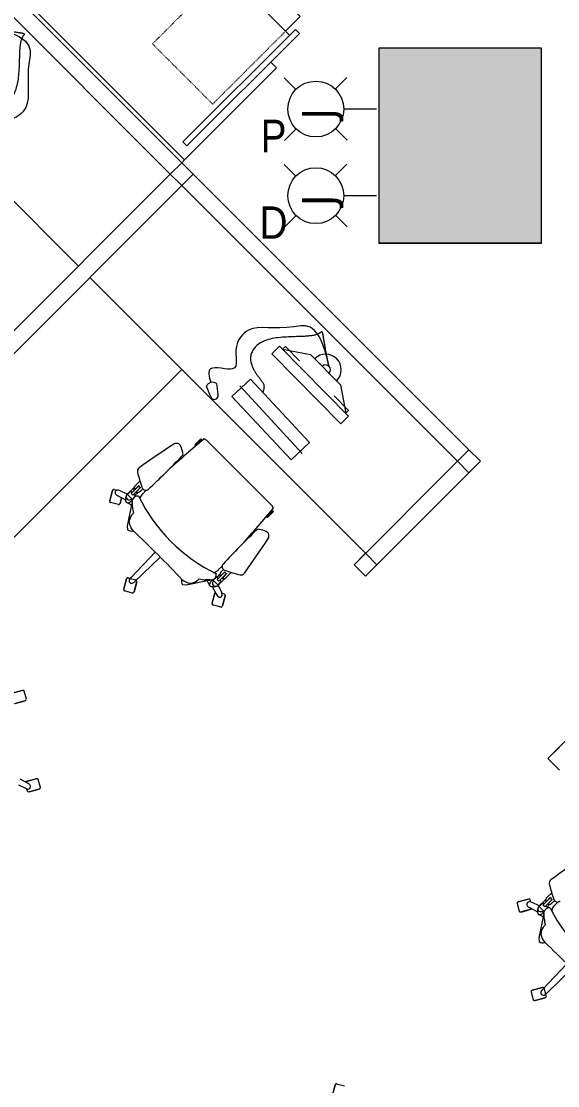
# Model space of a CAD drawing. Header units: inches. Extents: x 1 to 4574, y -953 to 1388.
# Drawn here: x 1971.2 to 2070.3, y 511.2 to 707.8 of the extents above; entities that cross this region are included whole.
import ezdxf

# ---------------------------------------------------------------- set-up
doc = ezdxf.new("R2010")
doc.units = ezdxf.units.IN
doc.header["$MEASUREMENT"] = 0
doc.linetypes.add('Dash', pattern=[0.25, 0.125, -0.125])
for name, color, linetype, lineweight in [('3rd Floor Revit Background_dwg', 8, 'Continuous', 9), ('A-ANNO-NOTE', 131, 'Continuous', 20), ('AWAEX', 7, 'Continuous', 9), ('E-ELEC-FIXT-IDEN', 2, 'Continuous', 9), ('I-FURN', 30, 'Continuous', 9), ('I-FURN-HDLN', 30, 'Continuous', 9)]:
    doc.layers.add(name, color=color, linetype=linetype, lineweight=lineweight)
doc.styles.add('Arial_3', font='arial.ttf', dxfattribs={"width": 0.85, "height": 6})
doc.styles.add('Tahoma', font='tahoma.ttf', dxfattribs={"height": 6})

# ---------------------------------------------------------------- blocks, each defined once
blk = doc.blocks.new('6FT_BENCHES - 6FT_BENCHES-1760081-3rd Floor New Construction - Tel_Data_Elec Plan')
at = {"layer": 'I-FURN'}
for p, q in [((-15.74, 41.77), (-14.99, 41.77)), ((-15.74, -30.23), (-15.74, 41.77)), ((-14.99, 41.77), (14.99, 41.77)), ((-14.99, 41.77), (-14.99, -30.23)), ((14.99, 41.77), (14.99, -27.67)), ((18.24, 23.02), (18.24, 23.77)), ((19.27, 24.8), (26.8, 24.8)), ((27.86, 23.74), (27.86, 23.02)), ((13.77, 23.02), (18.24, 23.02)), ((13.77, 1.52), (13.77, 23.02)), ((26.59, 21.75), (19.52, 21.75)), ((27.86, 23.02), (33.47, 23.02)), ((33.62, 22.77), (31.84, 22.77)), ((34.47, 22.02), (34.47, 2.52)), ((34.62, 21.77), (34.62, 2.77)), ((29.84, 20.77), (29.84, 3.77)), ((19.52, 2.79), (26.63, 2.79)), ((18.24, 1.52), (13.77, 1.52)), ((18.24, 0.77), (18.24, 1.52)), ((27.9, 1.52), (27.9, 0.8)), ((33.47, 1.52), (27.9, 1.52)), ((33.62, 1.77), (31.84, 1.77)), ((26.85, -0.26), (19.27, -0.26)), ((14.99, -10.89), (18.82, -10.89)), ((18.82, -10.89), (18.82, -26.62)), ((18.82, -26.62), (18.82, -10.89)), ((18.82, -26.62), (14.99, -26.62)), ((-12.88, -27.67), (16.49, -27.67)), ((-12.88, -28.73), (-12.88, -27.67)), ((16.49, -28.73), (-12.88, -28.73)), ((9, -28.73), (9, -30.23)), ((16.49, -27.67), (16.49, -28.73)), ((-14.99, -30.23), (-15.74, -30.23)), ((9, -30.23), (-14.99, -30.23))]:
    blk.add_line(p, q, dxfattribs=at)
for centre, radius, start, end in [((19.27, 23.77), 1.03, 90, 180), ((26.8, 23.74), 1.06, 360, 90), ((19.52, 23.02), 1.27, 180, 270), ((26.59, 23.02), 1.27, 270, 0), ((31.84, 20.77), 2, 90, 180), ((33.47, 22.02), 1, 0, 90), ((33.62, 21.77), 1, 0, 90), ((19.52, 1.52), 1.27, 90, 180), ((26.63, 1.52), 1.27, 0, 90), ((31.84, 3.77), 2, 180, 270), ((33.47, 2.52), 1, 270, 0), ((33.62, 2.77), 1, 270, 0), ((19.27, 0.77), 1.03, 180, 270), ((26.85, 0.8), 1.06, 270, 360)]:
    blk.add_arc(centre, radius, start, end, dxfattribs=at)
at = {"layer": 'I-FURN-HDLN', "linetype": 'Dash'}
for p, q in [((-4.05, -10.89), (14.99, -10.89)), ((-4.05, -26.62), (-4.05, -10.89)), ((14.99, -26.62), (-4.05, -26.62))]:
    blk.add_line(p, q, dxfattribs=at)
blk = doc.blocks.new('Workstation - 6x6 - Workstation - 6x6-1564309-3rd Floor New Construction - Tel_Data_Elec Plan')
at = {"layer": 'I-FURN'}
for p, q in [((46.69, 61.83), (45.63, 59.99)), ((46.61, 61.77), (45.65, 60.09)), ((46.65, 61.75), (46.61, 61.77)), ((48.26, 61.16), (46.97, 61.9)), ((47.27, 59.05), (48.33, 60.88)), ((47.35, 59.11), (48.32, 60.78)), ((48.32, 60.78), (48.28, 60.8)), ((-60.64, 49.33), (-61.7, 51.17)), ((-61.63, 51.44), (-60.34, 52.19)), ((60.07, 52.11), (59.01, 50.28)), ((59.98, 52.05), (59.02, 50.38)), ((60.02, 52.03), (59.98, 52.05)), ((61.63, 51.44), (60.34, 52.19)), ((60.64, 49.33), (61.7, 51.17)), ((-61.69, 51.07), (-61.65, 51.09)), ((-60.72, 49.4), (-61.69, 51.07)), ((57.8, 49.87), (59.46, 50.37)), ((58.42, 48.91), (59.78, 49.38)), ((59.02, 50.38), (59.05, 50.36)), ((60, 49.48), (60.37, 49.26)), ((60.69, 49.41), (60.72, 49.4)), ((60.72, 49.4), (61.69, 51.07)), ((61.69, 51.07), (61.65, 51.09))]:
    blk.add_line(p, q, dxfattribs=at)
for centre, radius, start, end in [((46.87, 61.73), 0.2, 59.8643, 150), ((48.16, 60.98), 0.2, 330, 60), ((-61.53, 51.27), 0.2, 119.832, 210), ((60.24, 52.01), 0.2, 60, 150), ((61.53, 51.27), 0.2, 330, 60.168), ((59.18, 50.18), 0.2, 150.1295, 164.8673), ((59.9, 48.91), 1.53, 92.498, 106.7927), ((59.27, 50.82), 1.53, 289.2073, 303.5876), ((59.86, 49.85), 0.583, 62.1792, 92.5752), ((59.8, 50.03), 0.583, 303.6493, 333.9089), ((59.92, 49.97), 0.445, 333.9362, 62.1792), ((60.47, 49.43), 0.2, 240.112, 330)]:
    blk.add_arc(centre, radius, start, end, dxfattribs=at)
blk = doc.blocks.new('Workstation - 6x6 - Workstation - 6x6-1549611-3rd Floor New Construction - Tel_Data_Elec Plan')
at = {"layer": 'I-FURN'}
for p, q in [((-73.5, 1.5), (-1.5, 1.5)), ((-1.5, 1.5), (-1.5, -1.5)), ((1.5, 1.5), (-1.5, 1.5)), ((-1.5, 1.5), (1.5, 1.5)), ((-1.5, -1.5), (-1.5, 1.5)), ((1.5, -1.5), (1.5, 1.5)), ((1.5, 1.5), (1.5, -1.5)), ((73.5, 1.5), (1.5, 1.5)), ((73.5, 1.5), (76.5, 1.5)), ((73.5, -1.5), (73.5, 1.5)), ((76.5, 1.5), (76.5, -1.5)), ((-76.5, -28.5), (-76.5, -1.5)), ((-1.5, -1.5), (-73.5, -1.5)), ((-1.5, -1.5), (1.5, -1.5)), ((-1.5, -73.5), (-1.5, -1.5)), ((-1.5, -1.5), (-1.5, -73.5)), ((1.5, -1.5), (-1.5, -1.5)), ((1.5, -1.5), (1.5, -73.5)), ((1.5, -1.5), (73.5, -1.5)), ((1.5, -73.5), (1.5, -1.5)), ((76.5, -1.5), (73.5, -1.5)), ((73.5, -1.5), (73.5, -28.5)), ((76.5, -28.5), (76.5, -1.5)), ((36.03, -9.71), (40.4, -6.73)), ((40.4, -6.73), (48.28, -6.77)), ((48.28, -6.77), (52.61, -9.79)), ((35.25, -11.7), (35.26, -9.7)), ((35.26, -9.7), (53.39, -9.8)), ((36.04, -8.98), (36.03, -9.71)), ((39.77, -9), (36.04, -8.98)), ((52.62, -9.07), (48.89, -9.05)), ((52.61, -9.79), (52.62, -9.07)), ((53.39, -9.8), (53.38, -11.8)), ((53.38, -11.8), (35.25, -11.7)), ((35.74, -17.8), (35.58, -22.46)), ((51.74, -18.36), (35.74, -17.8)), ((51.58, -23.01), (51.74, -18.36)), ((52.22, -20.74), (35.26, -20.05)), ((31.89, -22.83), (33.46, -24.02)), ((35.58, -22.46), (51.58, -23.01)), ((-76.5, -25.5), (-76.5, -28.5)), ((-73.5, -25.5), (-1.5, -25.5)), ((73.5, -25.5), (1.5, -25.5)), ((25.5, -25.5), (25.5, -73.5)), ((32.76, -25.23), (30.95, -24.45)), ((73.5, -25.5), (76.5, -25.5)), ((73.5, -28.5), (73.5, -25.5)), ((76.5, -25.5), (76.5, -28.5)), ((-76.5, -28.5), (-73.5, -28.5)), ((-73.5, -28.5), (-76.5, -28.5)), ((76.5, -28.5), (73.5, -28.5)), ((73.5, -28.5), (76.5, -28.5)), ((37.05, -32.08), (37.05, -33.66)), ((37.2, -32.08), (37.05, -32.08)), ((37.2, -33.66), (37.2, -32.08)), ((37.48, -31.63), (37.21, -35.41)), ((37.94, -31.5), (37.48, -31.63)), ((55.16, -31.5), (37.94, -31.5)), ((55.62, -31.63), (55.16, -31.5)), ((55.89, -35.41), (55.62, -31.63)), ((55.89, -33.66), (55.89, -32.08)), ((55.89, -32.08), (56.05, -32.08)), ((56.05, -32.08), (56.05, -33.66)), ((37.05, -33.66), (37.2, -33.66)), ((56.05, -33.66), (55.89, -33.66)), ((-58.49, -46.69), (-58.48, -45.54)), ((-58.4, -47.17), (-58.42, -48.98)), ((-58.05, -47.53), (-58.05, -46.27)), ((-58.01, -48.29), (-58.01, -46.32)), ((-57.56, -46.36), (-57.56, -48.29)), ((-57.52, -47.56), (-57.54, -46.32)), ((-57.1, -46.69), (-57.11, -46.18)), ((-57.11, -47.03), (-57.1, -46.69)), ((-56.47, -46.92), (-56.48, -45.93)), ((34.61, -46.69), (34.62, -45.54)), ((34.7, -47.17), (34.67, -48.98)), ((35.04, -47.53), (35.05, -46.27)), ((35.08, -48.29), (35.08, -46.32)), ((35.54, -46.36), (35.54, -48.29)), ((35.57, -47.56), (35.55, -46.32)), ((35.98, -47.03), (36, -46.69)), ((36, -46.69), (35.99, -46.18)), ((36.63, -46.92), (36.62, -45.93)), ((56.47, -46.92), (56.48, -45.93)), ((57.1, -46.69), (57.11, -46.18)), ((57.11, -47.03), (57.1, -46.69)), ((57.52, -47.56), (57.54, -46.32)), ((57.56, -46.36), (57.56, -48.29)), ((58.01, -48.29), (58.01, -46.32)), ((58.05, -47.53), (58.05, -46.27)), ((58.4, -47.17), (58.42, -48.98)), ((58.49, -46.69), (58.48, -45.54)), ((-58.42, -48.91), (-59.78, -49.38)), ((-58.35, -48.03), (-58.01, -48.02)), ((-58.34, -48.95), (-58.35, -48.03)), ((-57.05, -48.95), (-58.34, -48.95)), ((-57.56, -48.29), (-58.01, -48.29)), ((-57.56, -48.02), (-57.02, -48.01)), ((-57.22, -47.26), (-57.23, -48.01)), ((34.68, -48.91), (33.32, -49.38)), ((34.74, -48.03), (35.08, -48.02)), ((34.76, -48.95), (34.74, -48.03)), ((36.05, -48.95), (34.76, -48.95)), ((35.54, -48.29), (35.08, -48.29)), ((35.54, -48.02), (36.08, -48.01)), ((35.87, -47.26), (35.86, -48.01)), ((57.56, -48.02), (57.02, -48.01)), ((57.05, -48.95), (58.34, -48.95)), ((57.22, -47.26), (57.23, -48.01)), ((57.56, -48.29), (58.01, -48.29)), ((58.35, -48.03), (58.01, -48.02)), ((58.34, -48.95), (58.35, -48.03)), ((58.42, -48.91), (59.78, -49.38)), ((-60.64, -49.33), (-61.7, -51.17)), ((-60.72, -49.4), (-61.69, -51.07)), ((-61.69, -51.07), (-61.65, -51.09)), ((-60.69, -49.41), (-60.72, -49.4)), ((-60, -49.48), (-60.37, -49.26)), ((-60.07, -52.11), (-59.01, -50.28)), ((-59.98, -52.05), (-59.02, -50.38)), ((-57.8, -49.87), (-59.46, -50.37)), ((-59.02, -50.38), (-59.05, -50.36)), ((-57.65, -50.03), (-58.25, -49.41)), ((-56.45, -49.78), (-57.36, -50.07)), ((-56.83, -49.19), (-56.81, -49.23)), ((-56.81, -49.23), (-54.26, -53.12)), ((33.32, -52.11), (32.26, -50.28)), ((32.28, -50.38), (32.31, -50.36)), ((33.24, -52.05), (32.28, -50.38)), ((32.34, -50), (32.8, -49.74)), ((35.3, -49.87), (33.64, -50.37)), ((34.37, -50.15), (34.96, -51.17)), ((34.41, -50.14), (34.94, -51.07)), ((35.45, -50.03), (34.84, -49.41)), ((34.94, -51.07), (34.91, -51.09)), ((36.64, -49.78), (35.73, -50.07)), ((36.27, -49.19), (36.29, -49.23)), ((36.29, -49.23), (38.84, -53.12)), ((56.81, -49.23), (54.26, -53.12)), ((56.45, -49.78), (57.36, -50.07)), ((56.83, -49.19), (56.81, -49.23)), ((57.65, -50.03), (58.25, -49.41)), ((57.8, -49.87), (59.46, -50.37)), ((60.07, -52.11), (59.01, -50.28)), ((59.02, -50.38), (59.05, -50.36)), ((59.98, -52.05), (59.02, -50.38)), ((60, -49.48), (60.37, -49.26)), ((60.64, -49.33), (61.7, -51.17)), ((60.69, -49.41), (60.72, -49.4)), ((60.72, -49.4), (61.69, -51.07)), ((61.69, -51.07), (61.65, -51.09)), ((-61.63, -51.44), (-60.34, -52.19)), ((-60.02, -52.03), (-59.98, -52.05)), ((-47.21, -52.83), (-47.07, -59.37)), ((-45.89, -52.83), (-46.03, -59.37)), ((33.27, -52.03), (33.24, -52.05)), ((34.88, -51.44), (33.59, -52.19)), ((45.89, -52.83), (46.03, -59.37)), ((47.21, -52.83), (47.07, -59.37)), ((60.02, -52.03), (59.98, -52.05)), ((61.63, -51.44), (60.34, -52.19)), ((-54.26, -53.12), (-53.74, -53.53)), ((38.84, -53.12), (39.36, -53.53)), ((54.26, -53.12), (53.74, -53.53)), ((-46.04, -59.53), (-47, -58.97)), ((46.04, -59.53), (47, -58.97)), ((-47.27, -59.05), (-48.33, -60.88)), ((-47.35, -59.11), (-48.32, -60.78)), ((-48.32, -60.78), (-48.28, -60.8)), ((-47.32, -59.13), (-47.35, -59.11)), ((-46.69, -61.83), (-45.63, -59.99)), ((-46.61, -61.77), (-45.65, -60.09)), ((-45.71, -59.72), (-46.04, -59.53)), ((-45.65, -60.09), (-45.68, -60.07)), ((46.69, -61.83), (45.63, -59.99)), ((45.65, -60.09), (45.68, -60.07)), ((46.61, -61.77), (45.65, -60.09)), ((45.71, -59.72), (46.04, -59.53)), ((47.27, -59.05), (48.33, -60.88)), ((47.32, -59.13), (47.35, -59.11)), ((47.35, -59.11), (48.32, -60.78)), ((48.32, -60.78), (48.28, -60.8)), ((-48.26, -61.16), (-46.97, -61.9)), ((-46.65, -61.75), (-46.61, -61.77)), ((46.65, -61.75), (46.61, -61.77)), ((48.26, -61.16), (46.97, -61.9))]:
    blk.add_line(p, q, dxfattribs=at)
for centre, radius, start, end in [((44.34, -6.75), 2.88, 359.7002, 179.7002), ((44.34, -6.75), 0.885, 359.7002, 179.7002), ((32.02, -23.99), 1.17, 96.4899, 203.1791), ((33.17, -24.66), 0.703, 233.6377, 66.0314), ((37.77, -31.9), 0.589, 197.5488, 234.8938), ((37.77, -33.83), 0.589, 134.4881, 162.4512), ((55.33, -31.9), 0.589, 305.1062, 342.4512), ((55.33, -33.83), 0.589, 17.5488, 45.5119), ((113.54, -72.48), 176.17, 168.1379, 170.6784), ((206.63, -72.48), 176.17, 168.1407, 170.6784), ((35.07, -36.45), 0.859, 67.1573, 168.4211), ((31.47, -45.01), 10.15, 60.0767, 67.2087), ((36.23, -36.75), 0.615, 1.1809, 60.0767), ((-118.7, -39.95), 155.58, 357.9527, 1.1809), ((302.29, -57.38), 265.99, 175.2633, 176.2298), ((-209.19, -57.38), 265.99, 3.7702, 4.7367), ((211.8, -39.95), 155.58, 178.8191, 182.0473), ((56.87, -36.75), 0.615, 119.9233, 178.8191), ((61.62, -45.01), 10.15, 112.7913, 119.9233), ((58.03, -36.45), 0.859, 12.1424, 112.8427), ((-113.54, -72.48), 176.17, 9.3216, 11.8621), ((-59.56, -44.06), 0.749, 170.9769, 238.4268), ((-45.25, -20.67), 28.17, 238.5433, 244.6019), ((33.53, -44.06), 0.749, 170.9769, 238.6662), ((47.84, -20.67), 28.17, 238.5497, 244.6019), ((45.25, -20.67), 28.17, 295.3981, 301.4567), ((59.56, -44.06), 0.749, 301.5732, 9.0231), ((-57.61, -46.77), 0.887, 175.1633, 239.8143), ((-57.75, -45.83), 0.533, 236.2491, 293.0328), ((-57.75, -45.9), 0.5, 238.5326, 292.9427), ((-58.04, -46.73), 0.971, 302.0505, 342.3775), ((-57.03, -45.48), 0.711, 244.5158, 357.9527), ((-54.64, -46.83), 1.84, 182.7113, 213.401), ((35.49, -46.77), 0.887, 175.1633, 239.8143), ((35.34, -45.83), 0.533, 236.2491, 293.0328), ((35.34, -45.9), 0.5, 238.5326, 292.9427), ((35.06, -46.73), 0.971, 302.0505, 342.3775), ((36.07, -45.48), 0.711, 244.5158, 357.9527), ((38.46, -46.83), 1.84, 182.7113, 213.401), ((54.64, -46.83), 1.84, 326.599, 357.2887), ((57.03, -45.48), 0.711, 182.0473, 295.4842), ((58.04, -46.73), 0.971, 197.6225, 237.9495), ((57.75, -45.83), 0.533, 246.9672, 303.7509), ((57.75, -45.9), 0.5, 247.0573, 301.4674), ((57.61, -46.77), 0.887, 300.1857, 4.8367), ((-57.83, -48.99), 0.593, 179.0883, 275.9781), ((-57.9, -48.94), 0.657, 282.0358, 358.6793), ((-56.1, -48.52), 1.04, 126.1361, 211.8602), ((-58.24, -49.29), 1.25, 349.0811, 13.6231), ((-60.32, -53.76), 5.75, 42.5052, 54.6291), ((-46.55, -17.95), 31.42, 251.1164, 288.8836), ((35.27, -48.99), 0.593, 179.0883, 275.9781), ((35.19, -48.94), 0.657, 282.0358, 358.6793), ((37, -48.52), 1.04, 126.1361, 211.8602), ((34.85, -49.29), 1.25, 349.0811, 13.6231), ((32.78, -53.76), 5.75, 42.5052, 54.6291), ((46.55, -17.95), 31.42, 251.1164, 288.8836), ((60.32, -53.76), 5.75, 125.3709, 137.4948), ((56.1, -48.52), 1.04, 328.1398, 53.8639), ((58.24, -49.29), 1.25, 166.3769, 190.9189), ((57.9, -48.94), 0.657, 181.3207, 257.9642), ((57.83, -48.99), 0.593, 264.0219, 0.9117), ((-60.47, -49.43), 0.2, 60.112, 150), ((-59.92, -49.97), 0.445, 153.9362, 242.1792), ((-59.8, -50.03), 0.583, 123.6493, 153.9089), ((-59.86, -49.85), 0.583, 242.1792, 272.5752), ((-59.27, -50.82), 1.53, 109.2073, 123.5876), ((-59.9, -48.91), 1.53, 272.498, 286.7927), ((-59.18, -50.18), 0.2, 330.1295, 344.8673), ((-57.46, -49.76), 0.323, 235.5284, 330.3379), ((-57.92, -49.37), 0.922, 323.5318, 350.3393), ((-52.29, -45.83), 5.54, 226.82, 238.9813), ((-70.37, -51.52), 15.26, 1.4313, 3.5527), ((32.44, -50.18), 0.2, 120, 210.2094), ((33.18, -49.97), 0.445, 153.9362, 242.1792), ((33.3, -50.03), 0.583, 123.4497, 153.9089), ((33.24, -49.85), 0.583, 242.1792, 272.5752), ((33.82, -50.82), 1.53, 109.2073, 123.5114), ((33.2, -48.91), 1.53, 272.498, 286.7927), ((35.63, -49.76), 0.323, 235.5284, 330.3379), ((35.17, -49.37), 0.922, 323.5318, 350.3393), ((40.81, -45.83), 5.54, 226.82, 238.9813), ((22.73, -51.52), 15.26, 1.4313, 3.5527), ((70.37, -51.52), 15.26, 176.4473, 178.5687), ((52.29, -45.83), 5.54, 301.0187, 313.18), ((57.92, -49.37), 0.922, 189.6607, 216.4682), ((57.46, -49.76), 0.323, 209.6621, 304.4716), ((59.18, -50.18), 0.2, 195.1327, 209.8705), ((59.9, -48.91), 1.53, 253.2073, 267.502), ((59.27, -50.82), 1.53, 56.4124, 70.7927), ((59.86, -49.85), 0.583, 267.4248, 297.8208), ((59.8, -50.03), 0.583, 26.0911, 56.3507), ((59.92, -49.97), 0.445, 297.8208, 26.0638), ((60.47, -49.43), 0.2, 30, 119.888), ((-61.53, -51.27), 0.2, 150, 240.168), ((-60.24, -52.01), 0.2, 240, 330), ((-52.87, -50.72), 2.29, 190.6082, 225.4023), ((-52.74, -50.06), 2.87, 232.9914, 264.295), ((-53.9, -52.43), 1.12, 277.9248, 334.3781), ((-46.55, -297.94), 245.12, 88.4848, 91.5152), ((33.49, -52.01), 0.2, 210, 300), ((34.79, -51.27), 0.2, 299.8879, 30), ((40.23, -50.72), 2.29, 190.6082, 225.4023), ((40.35, -50.06), 2.87, 232.9914, 264.295), ((39.2, -52.43), 1.12, 277.9248, 334.3781), ((46.55, -297.94), 245.12, 88.4848, 91.5152), ((53.9, -52.43), 1.12, 205.6219, 262.0752), ((52.74, -50.06), 2.87, 275.705, 307.0086), ((52.87, -50.72), 2.29, 314.5977, 349.3918), ((60.24, -52.01), 0.2, 210, 300), ((61.53, -51.27), 0.2, 299.832, 30), ((-47.1, -59.15), 0.2, 84.765, 150.1534), ((-47.1, -59.15), 0.2, 60.1393, 84.765), ((47.1, -59.15), 0.2, 95.235, 119.8607), ((47.1, -59.15), 0.2, 29.8466, 95.235), ((-48.16, -60.98), 0.2, 150, 240), ((-45.54, -59.34), 1.53, 181.2073, 195.5495), ((-46.45, -59.59), 0.583, 195.5495, 225.746), ((-46.55, -59.69), 0.445, 225.7229, 314.2771), ((-46.64, -59.59), 0.583, 314.254, 344.4505), ((-47.55, -59.34), 1.53, 344.4505, 358.7927), ((-45.81, -59.89), 0.2, 330, 60.1357), ((45.81, -59.89), 0.2, 119.8643, 210), ((47.55, -59.34), 1.53, 181.2073, 195.5495), ((46.64, -59.59), 0.583, 195.5495, 225.746), ((46.55, -59.69), 0.445, 225.7229, 314.2771), ((46.45, -59.59), 0.583, 314.254, 344.4505), ((45.54, -59.34), 1.53, 344.4505, 358.7927), ((48.16, -60.98), 0.2, 300, 30), ((-46.87, -61.73), 0.2, 239.8643, 330), ((46.87, -61.73), 0.2, 210, 300.1357)]:
    blk.add_arc(centre, radius, start, end, dxfattribs=at)
for points, knots in [([(-44.31, -5.87), (-37.07, -1.09), (-33.91, -7.56), (-28.34, -10.27), (-29.21, -16.39), (-34.37, -18.27), (-27.73, -21.55), (-30.02, -22.89), (-31.01, -23.4)], [0, 0, 0, 0, 4.203758, 11.310205, 15.301003, 21.109862, 25.639067, 29.008441, 29.008441, 29.008441, 29.008441]), ([(44.31, -5.87), (37.07, -1.09), (33.91, -7.56), (28.34, -10.27), (29.21, -16.39), (34.37, -18.27), (27.73, -21.55), (30.02, -22.89), (31.01, -23.4)], [0, 0, 0, 0, 4.203758, 11.310205, 15.301003, 21.109862, 25.639067, 29.008441, 29.008441, 29.008441, 29.008441]), ([(-44.31, -5.87), (-44.1, -5.73), (-43.67, -5.45), (-43.03, -5.03), (-42.39, -4.6), (-41.86, -4.24), (-41.44, -3.95), (-41.13, -3.73), (-40.82, -3.51), (-40.5, -3.28), (-40.19, -3.06), (-39.93, -2.87), (-39.72, -2.72), (-39.59, -2.63), (-39.49, -2.56), (-39.41, -2.5), (-39.33, -2.45), (-39.27, -2.41), (-39.22, -2.38), (-39.18, -2.36), (-39.15, -2.33), (-39.11, -2.31), (-39.07, -2.29), (-39.03, -2.27), (-39, -2.27), (-38.97, -2.27), (-38.95, -2.27), (-38.91, -2.28), (-38.89, -2.3), (-38.87, -2.32), (-38.85, -2.35), (-38.84, -2.38), (-38.83, -2.42), (-38.82, -2.45), (-38.82, -2.48), (-38.81, -2.51), (-38.8, -2.56), (-38.79, -2.62), (-38.77, -2.7), (-38.75, -2.78), (-38.73, -2.86), (-38.71, -2.93), (-38.68, -3.04), (-38.62, -3.22), (-38.5, -3.47), (-38.34, -3.74), (-38.15, -4.01), (-37.95, -4.27), (-37.75, -4.52), (-37.47, -4.86), (-37.11, -5.26), (-36.67, -5.74), (-36.03, -6.42), (-35.19, -7.31), (-34.19, -8.44), (-33.27, -9.63), (-32.51, -11), (-32.16, -12.3), (-32.19, -13.42), (-32.42, -14.23), (-32.86, -14.94), (-33.49, -15.5), (-34.23, -15.89), (-34.94, -16.14), (-35.59, -16.29), (-36.17, -16.4), (-36.75, -16.48), (-37.24, -16.54), (-37.63, -16.6), (-37.92, -16.67), (-38.19, -16.77), (-38.44, -16.94), (-38.64, -17.15), (-38.81, -17.39), (-38.96, -17.65), (-39.04, -17.83), (-39.08, -17.91)], [0, 0, 0, 0, 0.063928, 0.127857, 0.191785, 0.255713, 0.287677, 0.319641, 0.351605, 0.38357, 0.415534, 0.447498, 0.46348, 0.479462, 0.487453, 0.495444, 0.503435, 0.511426, 0.514814, 0.518203, 0.521591, 0.524979, 0.528367, 0.531756, 0.535144, 0.536838, 0.538532, 0.54192, 0.545309, 0.547003, 0.548697, 0.552085, 0.555473, 0.558862, 0.560556, 0.56225, 0.565638, 0.572415, 0.579191, 0.585968, 0.592744, 0.599521, 0.606297, 0.61985, 0.646956, 0.674062, 0.701168, 0.728275, 0.755381, 0.782487, 0.836699, 0.890911, 0.945123, 1.070551, 1.19598, 1.321408, 1.446836, 1.585346, 1.654601, 1.723857, 1.793112, 1.862367, 1.931622, 2.000877, 2.049938, 2.099, 2.148061, 2.197123, 2.221654, 2.246184, 2.270715, 2.295246, 2.319777, 2.344307, 2.368838, 2.393369, 2.393369, 2.393369, 2.393369]), ([(44.31, -5.87), (44.1, -5.73), (43.67, -5.45), (43.03, -5.03), (42.39, -4.6), (41.86, -4.24), (41.44, -3.95), (41.13, -3.73), (40.82, -3.51), (40.5, -3.28), (40.19, -3.06), (39.93, -2.87), (39.72, -2.72), (39.59, -2.63), (39.49, -2.56), (39.41, -2.5), (39.33, -2.45), (39.27, -2.41), (39.22, -2.38), (39.18, -2.36), (39.15, -2.33), (39.11, -2.31), (39.07, -2.29), (39.03, -2.27), (39, -2.27), (38.97, -2.27), (38.95, -2.27), (38.91, -2.28), (38.89, -2.3), (38.87, -2.32), (38.85, -2.35), (38.84, -2.38), (38.83, -2.42), (38.82, -2.45), (38.82, -2.48), (38.81, -2.51), (38.8, -2.56), (38.79, -2.62), (38.77, -2.7), (38.75, -2.78), (38.73, -2.86), (38.71, -2.93), (38.68, -3.04), (38.62, -3.22), (38.5, -3.47), (38.34, -3.74), (38.15, -4.01), (37.95, -4.27), (37.75, -4.52), (37.47, -4.86), (37.11, -5.26), (36.67, -5.74), (36.03, -6.42), (35.19, -7.31), (34.19, -8.44), (33.27, -9.63), (32.51, -11), (32.16, -12.3), (32.19, -13.42), (32.42, -14.23), (32.86, -14.94), (33.49, -15.5), (34.23, -15.89), (34.94, -16.14), (35.59, -16.29), (36.17, -16.4), (36.75, -16.48), (37.24, -16.54), (37.63, -16.6), (37.92, -16.67), (38.19, -16.77), (38.44, -16.94), (38.64, -17.15), (38.81, -17.39), (38.96, -17.65), (39.04, -17.83), (39.08, -17.91)], [0, 0, 0, 0, 0.063928, 0.127857, 0.191785, 0.255713, 0.287677, 0.319641, 0.351605, 0.38357, 0.415534, 0.447498, 0.46348, 0.479462, 0.487453, 0.495444, 0.503435, 0.511426, 0.514814, 0.518203, 0.521591, 0.524979, 0.528367, 0.531756, 0.535144, 0.536838, 0.538532, 0.54192, 0.545309, 0.547003, 0.548697, 0.552085, 0.555473, 0.558862, 0.560556, 0.56225, 0.565638, 0.572415, 0.579191, 0.585968, 0.592744, 0.599521, 0.606297, 0.61985, 0.646956, 0.674062, 0.701168, 0.728275, 0.755381, 0.782487, 0.836699, 0.890911, 0.945123, 1.070551, 1.19598, 1.321408, 1.446836, 1.585346, 1.654601, 1.723857, 1.793112, 1.862367, 1.931622, 2.000877, 2.049938, 2.099, 2.148061, 2.197123, 2.221654, 2.246184, 2.270715, 2.295246, 2.319777, 2.344307, 2.368838, 2.393369, 2.393369, 2.393369, 2.393369])]:
    blk.add_open_spline(points, degree=3, knots=knots, dxfattribs=at)
blk = doc.blocks.new('3rd Floor Revit Background_dwg-1506769-3rd Floor New Construction - Tel_Data_Elec Plan')
at = {"layer": 'AWAEX'}
blk.add_hatch(color=256, dxfattribs=at).paths.add_polyline_path([(189.68, 666.78), (189.68, 702.78), (159.68, 702.78), (159.68, 666.78)], flags=0)
for p, q in [((189.68, 702.78), (159.68, 702.78)), ((159.68, 702.78), (159.68, 666.78)), ((189.68, 666.78), (189.68, 702.78)), ((159.68, 666.78), (189.68, 666.78)), ((189.68, 666.78), (159.68, 666.78))]:
    blk.add_line(p, q, dxfattribs=at)

msp = doc.modelspace()

# ---------------------------------------------------------------- linework, layer by layer
at = {"layer": 'A-ANNO-NOTE'}
for p, q in [((2021.9, 695.17), (2019.77, 697.29)), ((2029.19, 695.23), (2031.32, 697.36)), ((2036.82, 691.55), (2030.73, 691.55)), ((2021.96, 687.87), (2019.84, 685.75)), ((2029.26, 687.94), (2031.38, 685.81)), ((2021.9, 679.17), (2019.77, 681.29)), ((2029.19, 679.23), (2031.32, 681.36)), ((2036.82, 675.55), (2030.73, 675.55)), ((2021.96, 671.87), (2019.84, 669.75)), ((2029.26, 671.94), (2031.38, 669.81))]:
    msp.add_line(p, q, dxfattribs=at)
for centre in [(2025.58, 691.55), (2025.58, 675.55)]:
    msp.add_circle(centre, 5.16, dxfattribs=at)

# ---------------------------------------------------------------- block references
at = {"layer": '3rd Floor Revit Background_dwg', "color": 7}
msp.add_blockref('3rd Floor Revit Background_dwg-1506769-3rd Floor New Construction - Tel_Data_Elec Plan', (1877.58, 0), dxfattribs=at)
at = {"layer": 'I-FURN'}
for name, p, rotation in [('6FT_BENCHES - 6FT_BENCHES-1760081-3rd Floor New Construction - Tel_Data_Elec Plan', (1990.59, 714.15), 45.00000000000017), ('Workstation - 6x6 - Workstation - 6x6-1549611-3rd Floor New Construction - Tel_Data_Elec Plan', (2000.83, 679.52), 314.9999999999995), ('Workstation - 6x6 - Workstation - 6x6-1564309-3rd Floor New Construction - Tel_Data_Elec Plan', (1894.76, 573.45), 315.0000000000003), ('Workstation - 6x6 - Workstation - 6x6-1549611-3rd Floor New Construction - Tel_Data_Elec Plan', (2142.72, 537.63), 314.9999999999995), ('Workstation - 6x6 - Workstation - 6x6-1564309-3rd Floor New Construction - Tel_Data_Elec Plan', (2036.65, 431.56), 315.0000000000003)]:
    msp.add_blockref(name, p, dxfattribs=dict(at, rotation=rotation))

# ---------------------------------------------------------------- texts
at = {"layer": 'A-ANNO-NOTE', "lineweight": 9, "char_height": 6, "width": 4.1208, "attachment_point": 1, "rotation": 90, "style": 'Tahoma'}
for insert in [(2023.06, 689.64), (2023.06, 673.64)]:
    msp.add_mtext('J', dxfattribs=dict(at, insert=insert))
at = {"layer": 'E-ELEC-FIXT-IDEN', "char_height": 6, "attachment_point": 2, "line_spacing_factor": 0.941778, "style": 'Arial_3'}
for s, insert, width in [('P', (2017.79, 689.58), 5.6562), ('D', (2017.79, 673.58), 6.097)]:
    msp.add_mtext(s, dxfattribs=dict(at, insert=insert, width=width))

doc.saveas('drawing.dxf')
